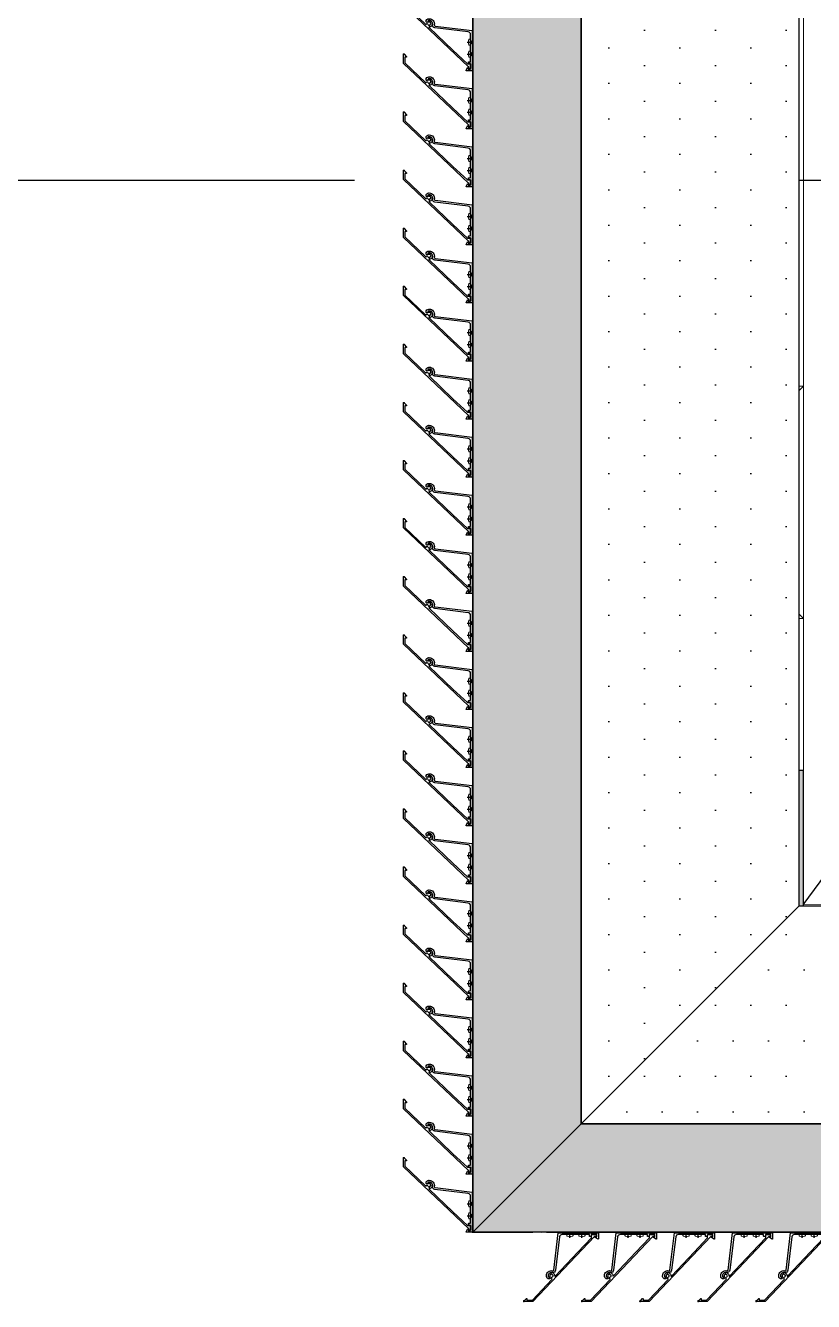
# Model space of a CAD drawing. Header units: millimetres. Extents: x 652937 to 1670132, y 1473552 to 2851037.
# Drawn here: x 695624 to 696506, y 1476758 to 1478186 of the extents above; entities that cross this region are included whole.
import ezdxf
from ezdxf.enums import TextEntityAlignment as Align

# ---------------------------------------------------------------- set-up
doc = ezdxf.new("R2010")
doc.units = ezdxf.units.MM
doc.set_wipeout_variables(frame=1)
for name, pattern in [('CENTER', [50.8, 31.75, -6.35, 6.35, -6.35]), ('HIDDEN', [0.375, 0.25, -0.125]), ('TA_GL_005.00000', [13.75, 5, -1.25, 1.25, -1.25, 5]), ('XKITLINE00', [0]), ('XKITLINE02', [4, 2, -2])]:
    doc.linetypes.add(name, pattern=pattern)
for name, color, linetype in [('000 - 0_SYM_DWG_GRID-BUBBLE_MAIN_COLOR_1', 7, 'Continuous'), ('000 - 0_SYM_DWG_GRIDLINE_MAIN_COLOR_251', 7, 'Continuous'), ('000 - CONCRETE_COL_HATCH_', 7, 'Continuous'), ('000 - CONCRETE_COL_MAIN_COLOR_1', 7, 'Continuous'), ('000 - CONCRETE_COL_WIPEOUT_', 7, 'Continuous'), ('000 - STRUCTURE_STEEL_ACCESORIES_SUB_COLOR_3', 7, 'Continuous'), ('010 - ASPG_ACCESSORIES_CUT_COLOR_1', 7, 'Continuous'), ('010 - ASPG_ACCESSORIES_HATCH_', 7, 'Continuous'), ('010 - ASPG_ACCESSORIES_MAIN_COLOR_1', 7, 'Continuous'), ('010 - ASPG_ACCESSORIES_SUB_COLOR_1', 7, 'Continuous'), ('010 - ASPG_EXTR_MAIN_COLOR_2', 7, 'Continuous'), ('010 - ASPG_FASTERN_HIDDEN_', 7, 'Continuous'), ('010 - ASPG_FASTERN_MAIN_COLOR_1', 7, 'Continuous'), ('010 - ASPG_FASTERN_SUB_COLOR_2', 7, 'Continuous'), ('010 - ASPG_FLASHING_HATCH_', 7, 'Continuous'), ('010 - ASPG_FLASHING_MAIN_COLOR_2', 7, 'Continuous'), ('010 - ASPG_FLASHING_MAIN_COLOR_4', 7, 'Continuous'), ('010 - ASPG_FLASHING_WIPEOUT_', 7, 'Continuous'), ('010 - ASPG_FLASING_WIPEOUT_', 7, 'Continuous'), ('010 - ASPG_FRAMING_CUT_COLOR_4', 7, 'Continuous'), ('010 - ASPG_FRAMING_HATCH_', 7, 'Continuous'), ('010 - ASPG_FRAMING_MAIN_COLOR_2', 7, 'Continuous'), ('010 - ASPG_FRAMING_SUB_COLOR_2', 7, 'Continuous'), ('010 - ASPG_FRAMING_WIPEOUT_', 7, 'Continuous'), ('BOLT & SCREW', 7, 'Continuous'), ('Center Line', 7, 'CENTER'), ('tube-stopper', 7, 'Continuous')]:
    doc.layers.add(name, color=color, linetype=linetype)
for name, color, linetype, plot in [('000 - STRUCTURE_STEEL_ACCESORIES_DEF_SUB', 7, 'Continuous', False), ('010 - ASPG_ACCESSORIES_DEF_SUB', 7, 'Continuous', False), ('010 - ASPG_EXTR_DEF_SUB', 7, 'Continuous', False)]:
    doc.layers.add(name, color=color, linetype=linetype, plot=plot)
for name, color, linetype, lineweight in [('12-GRID', 7, 'CENTER', 13), ('A-230-M_FLOOR', 7, 'Continuous', 25), ('A-WALL', 7, 'Continuous', 25), ('Bolt', 7, 'Continuous', 0), ('Part', 7, 'Continuous', 0), ('S-230-A-FLOOR', 7, 'Continuous', 9), ('SCREW', 7, 'Continuous', 5)]:
    doc.layers.add(name, color=color, linetype=linetype, lineweight=lineweight)
doc.styles.add('Arial', font='arial.ttf')
doc.styles.add('TA', font='', dxfattribs={"height": 4.5})
doc.styles.get('TA').set_extended_font_data('Cordia New')
pattern_1 = [(0, (0, 0), (3.96875, 7.9375), [0, -7.9375])]
pattern_2 = [(0, (0, 0), (19.84375, 39.6875), [0, -39.6875])]

# ---------------------------------------------------------------- blocks, each defined once
blk = doc.blocks.new('opening')
at = {"layer": 'A-230-M_FLOOR', "color": 7, "linetype": 'HIDDEN', "ltscale": 30}
blk.add_lwpolyline([(6.9598, 13.7349), (23.2129, 1.6973)], dxfattribs=at)
blk = doc.blocks.new('3')
at = {"layer": 'Bolt', "color": 7, "linetype": 'XKITLINE00', "lineweight": 0}
for p, q in [((-190.4137, 63.2352), (-190.4137, 63.1886)), ((-190.4137, 63.2352), (-190.4137, 63.1886)), ((-190.1137, 63.2352), (-190.1137, 63.1886)), ((-190.1137, 63.2352), (-190.1137, 63.1886)), ((-190.4837, 63.1652), (-190.437, 63.1652)), ((-190.4837, 63.1652), (-190.437, 63.1652)), ((-190.4137, 63.0952), (-190.4137, 63.1418)), ((-190.4137, 63.0952), (-190.4137, 63.1418)), ((-190.3437, 63.1652), (-190.3903, 63.1652)), ((-190.3437, 63.1652), (-190.3903, 63.1652)), ((-190.1837, 63.1652), (-190.137, 63.1652)), ((-190.1837, 63.1652), (-190.137, 63.1652)), ((-190.1137, 63.0952), (-190.1137, 63.1418)), ((-190.1137, 63.0952), (-190.1137, 63.1418)), ((-190.0437, 63.1652), (-190.0903, 63.1652)), ((-190.0437, 63.1652), (-190.0903, 63.1652)), ((-190.6637, 62.6778), (-190.6637, 62.6312)), ((-189.8637, 62.6778), (-189.8637, 62.6312)), ((-190.7337, 62.6078), (-190.687, 62.6078)), ((-190.6637, 62.5378), (-190.6637, 62.5844)), ((-190.5937, 62.6078), (-190.6403, 62.6078)), ((-189.9337, 62.6078), (-189.887, 62.6078)), ((-189.8637, 62.5378), (-189.8637, 62.5844)), ((-189.7937, 62.6078), (-189.8403, 62.6078))]:
    blk.add_line(p, q, dxfattribs=at)
at = {"layer": 'Bolt', "color": 7, "linetype": 'XKITLINE02', "lineweight": 0}
for p, q in [((-190.2787, 62.7053), (-190.3037, 62.7053)), ((-190.2487, 62.6428), (-190.2787, 62.6428)), ((-190.2091, 62.6078), (-190.4237, 62.6078)), ((-190.2487, 62.5728), (-190.2787, 62.5728)), ((-190.2787, 62.5103), (-190.3037, 62.5103))]:
    blk.add_line(p, q, dxfattribs=at)
at = {"layer": 'Part', "color": 7, "linetype": 'HIDDEN', "lineweight": 0, "ltscale": 5}
for p, q in [((-181.5924, 63.455), (-191.6366, 63.4556)), ((-181.5925, 62.91), (-191.6366, 62.9106))]:
    blk.add_line(p, q, dxfattribs=at)
at = {"layer": 'Part', "color": 7, "linetype": 'XKITLINE02', "lineweight": 0}
for p, q in [((-190.2787, 63.4652), (-190.2787, 62.8828)), ((-190.2487, 63.4652), (-190.2487, 62.8828)), ((-190.2787, 63.0008), (-190.2487, 63.0008)), ((-190.2787, 62.7578), (-190.2787, 62.4578))]:
    blk.add_line(p, q, dxfattribs=at)
at = {"layer": 'Part', "color": 7, "linetype": 'HIDDEN', "lineweight": 0}
for p, q in [((-190.9137, 62.9828), (-190.8137, 62.8828)), ((-189.7137, 62.8828), (-189.6137, 62.9828))]:
    blk.add_line(p, q, dxfattribs=at)
at = {"layer": 'Part', "color": 7, "lineweight": 0}
for p, q in [((-190.3037, 62.7578), (-190.3037, 62.4578)), ((-190.8137, 62.3328), (-190.9137, 62.2328)), ((-189.6137, 62.2328), (-189.7137, 62.3328))]:
    blk.add_line(p, q, dxfattribs=at)
for points in [[(-191.6366, 62.8706), (-181.5925, 62.87), (-181.5924, 63.495), (-191.6366, 63.4956)], [(-189.7137, 62.8828), (-190.8137, 62.8828), (-190.8137, 62.3328), (-189.7137, 62.3328)], [(-190.5137, 62.3978), (-190.2787, 62.3978), (-190.2787, 62.8178), (-190.5137, 62.8178), (-190.5137, 62.8578), (-190.0137, 62.8578), (-190.0137, 62.8178), (-190.2487, 62.8178), (-190.2487, 62.3978), (-190.0137, 62.3978), (-190.0137, 62.3578), (-190.5137, 62.3578)]]:
    blk.add_lwpolyline(points, close=True, dxfattribs=at)
at = {"layer": 'Part', "color": 7, "linetype": 'XKITLINE02', "lineweight": 0}
blk.add_lwpolyline([(-190.0137, 62.8828), (-190.0137, 63.4652), (-190.5137, 63.4652), (-190.5137, 62.8828)], dxfattribs=at)
at = {"layer": 'Part', "color": 7, "linetype": 'HIDDEN', "lineweight": 0}
blk.add_lwpolyline([(-189.6137, 62.8705), (-189.6137, 62.9828), (-190.9137, 62.9828), (-190.9137, 62.8706)], dxfattribs=at)
at = {"layer": 'Part', "color": 7, "lineweight": 0}
for points in [[(-190.9137, 62.8706), (-190.9137, 62.2328), (-189.6137, 62.2328), (-189.6137, 62.8705)], [(-190.2787, 62.4578), (-190.5787, 62.4578), (-190.5787, 62.7578), (-190.2787, 62.7578)]]:
    blk.add_lwpolyline(points, dxfattribs=at)
blk = doc.blocks.new('*U9152')
at = {"layer": '000 - 0_SYM_DWG_GRIDLINE_MAIN_COLOR_251', "color": 7, "linetype": 'ByBlock', "ltscale": 5}
blk.add_line((30, 0), (-526.696, 0), dxfattribs=at)
at = {"layer": '000 - 0_SYM_DWG_GRIDLINE_MAIN_COLOR_251', "color": 7}
blk.add_point((0, 0), dxfattribs=at)
at = {"color": 7, "style": 'TA', "flags": 1}
blk.add_attdef('LOCATION', (6, -6), '', height=4.5, rotation=270, dxfattribs=at)
at = {"layer": '000 - 0_SYM_DWG_GRID-BUBBLE_MAIN_COLOR_1', "color": 7, "style": 'Arial'}
blk.add_attdef('GRID-HEAD', text='', height=4, rotation=270, dxfattribs=at).set_placement((98.128, 0), align=Align.MIDDLE_CENTER)
blk = doc.blocks.new('W-1-PP18-ST_ENT3_REV02_20260413-040446_PP18_ENT_3_Y_DIMS')
at = {"layer": '000 - 0_SYM_DWG_GRIDLINE_MAIN_COLOR_251', "color": 7, "linetype": 'TA_GL_005.00000', "xscale": 50.00000000000004, "yscale": 50.00000000000004, "zscale": 50.00000000000004, "rotation": 180}
blk.add_blockref('*U9152', (-4084.8, -14640), dxfattribs=at)
blk = doc.blocks.new('*U8333')
at = {"color": 7}
blk.add_wipeout([(125, 200), (125, -200), (-125, -200), (-125, 200)], dxfattribs=at).dxf.layer = '000 - CONCRETE_COL_WIPEOUT_'
at = {"layer": '000 - CONCRETE_COL_HATCH_'}
h = blk.add_hatch(dxfattribs=at)
h.set_pattern_fill('AR-CONC', scale=0.05, style=0)
h.paths.add_polyline_path([(-125, -200), (-125, 200), (125, 200), (125, -200)])
at = {"layer": '000 - CONCRETE_COL_MAIN_COLOR_1', "color": 7}
blk.add_lwpolyline([(-125, -200), (-125, 200), (125, 200), (125, -200), (-125, -200)], close=True, dxfattribs=at)
blk = doc.blocks.new('W-1-PP18-ST_ENT3_REV02_20260413-050421_PP18_ENT3_MAIN_PLAN')
at = {"layer": 'A-WALL', "color": 7, "linetype": 'HIDDEN', "lineweight": 13, "ltscale": 8}
for points in [[(-4081.8, -15300), (-4083.2, -8270.9)], [(-1082.6, -15700), (-3832.6, -15700)]]:
    blk.add_lwpolyline(points, dxfattribs=at)
at = {"layer": 'A-WALL', "color": 7, "lineweight": 13}
for points in [[(-3832.3, -13240.8), (-3832.1, -15300)], [(-3832.9, -15450.8), (-1082.9, -15450)]]:
    blk.add_lwpolyline(points, dxfattribs=at)
at = {"layer": 'S-230-A-FLOOR', "color": 7}
blk.add_lwpolyline([(-4082.6, -15700), (-4082.7, -15300), (-3832.7, -15300), (-3832.6, -15700)], close=True, dxfattribs=at)
at = {"color": 7}
blk.add_blockref('W-1-PP18-ST_ENT3_REV02_20260413-040446_PP18_ENT_3_Y_DIMS', (0, 0), dxfattribs=at)
for name, p, xscale, yscale, zscale, rotation in [('3', (8614.4, 23052.3), 200.000000000001, 200.000000000001, 200.000000000001, 90), ('opening', (9903.2, -22408.6), 1000, 1000, 1000, 90.00830806532032)]:
    blk.add_blockref(name, p, dxfattribs=dict(at, xscale=xscale, yscale=yscale, zscale=zscale, rotation=rotation))
blk.add_blockref('*U8333', (-3957.6, -15500), dxfattribs=at)
blk = doc.blocks.new('*U9351')
at = {"layer": '12-GRID', "color": 7, "linetype": 'CENTER'}
for p, q in [((0, -6.2), (0, 2.2)), ((-4.2, -2), (4.2, -2))]:
    blk.add_line(p, q, dxfattribs=at)
at = {"layer": 'BOLT & SCREW', "color": 7}
for p, q in [((-0.6, -1.8), (-1.8, -1.6)), ((-0.6, -2.2), (-1.8, -2.4)), ((-0.5, -1.8), (-0.9, -1.6)), ((-0.5, -2.2), (-0.9, -2.4)), ((-0.2, -1.4), (-0.4, -0.2)), ((-0.2, -1.5), (-0.4, -1.1)), ((-0.2, -2.5), (-0.4, -2.9)), ((-0.2, -2.6), (-0.4, -3.8)), ((0.2, -1.4), (0.4, -0.2)), ((0.2, -1.5), (0.4, -1.1)), ((0.4, -2.9), (0.2, -2.5)), ((0.2, -2.6), (0.4, -3.8)), ((0.5, -1.8), (0.9, -1.6)), ((0.5, -2.2), (0.9, -2.4)), ((0.6, -1.8), (1.8, -1.6)), ((0.6, -2.2), (1.8, -2.4))]:
    blk.add_line(p, q, dxfattribs=at)
for points in [[(-1.8, -1.6), (-0.9, -1.6, 0.414214), (-0.4, -1.1), (-0.4, -0.2), (0.4, -0.2), (0.4, -1.1, 0.414214), (0.9, -1.6), (1.8, -1.6), (1.8, -2.4), (0.9, -2.4, 0.414214), (0.4, -2.9), (0.4, -3.8), (-0.4, -3.8), (-0.4, -2.9, 0.414214), (-0.9, -2.4), (-1.8, -2.4)], [(0.2, -2.5, -0.414214), (0.5, -2.2), (0.6, -2.2), (0.6, -1.8), (0.5, -1.8, -0.414214), (0.2, -1.5), (0.2, -1.4), (-0.2, -1.4), (-0.2, -1.5, -0.414214), (-0.5, -1.8), (-0.6, -1.8), (-0.6, -2.2), (-0.5, -2.2, -0.414214), (-0.2, -2.5), (-0.2, -2.6), (0.2, -2.6)]]:
    blk.add_lwpolyline(points, format="xyb", close=True, dxfattribs=at)
blk.add_circle((0, -2), 3.5, dxfattribs=at)
blk = doc.blocks.new('000_ASPG_TYP_FILES_20260218-010703_FRAME_EXTR_')
at = {"layer": '010 - ASPG_FRAMING_HATCH_'}
h = blk.add_hatch(dxfattribs=at)
h.set_pattern_fill('ANSI32', scale=0.1, angle=180)
edge = h.paths.add_edge_path()
edge.add_line((2, 16), (2, 2))
edge.add_line((2, 2), (39.7, 2))
edge.add_arc((39.7, 1.7), 0.3, 0, 90, ccw=False)
edge.add_line((40, 1.7), (40, 0.3))
edge.add_arc((39.7, 0.3), 0.3, -90, 0, ccw=False)
edge.add_line((39.7, 0), (0.3, 0))
edge.add_arc((0.3, 0.3), 0.3, 180, 270, ccw=False)
edge.add_line((0, 0.3), (0, 17.7))
edge.add_arc((0.3, 17.7), 0.3, 90, 180, ccw=False)
edge.add_line((0.3, 18), (22.6, 18))
edge.add_arc((22.6, 18.5), 0.5, 270, 380.2095)
edge.add_arc((26.2, 19.8), 3.35, 182.0638, 200.2095, ccw=False)
edge.add_arc((23.6, 19.7), 0.76, 2.0638, 182.0638, ccw=False)
edge.add_arc((26.2, 19.8), 1.83, 182.0638, 447.9362)
edge.add_arc((26.3, 22.4), 0.76, 87.9362, 267.9362, ccw=False)
edge.add_arc((26.2, 19.8), 3.35, 69.7905, 87.9362, ccw=False)
edge.add_arc((27.5, 23.4), 0.5, 249.7905, 360)
edge.add_line((28, 23.4), (28, 26.7))
edge.add_line((28, 26.7), (28.5, 27.2))
edge.add_line((28.5, 27.2), (28, 27.7))
edge.add_line((28, 27.7), (28, 38.6))
edge.add_line((28, 38.6), (28.5, 39.1))
edge.add_line((28.5, 39.1), (28, 39.6))
edge.add_line((28, 39.6), (28, 42.9))
edge.add_arc((27.5, 42.9), 0.5, 0, 110.2095)
edge.add_arc((26.2, 46.5), 3.35, 272.0638, 290.2095, ccw=False)
edge.add_arc((26.3, 43.9), 0.76, 92.0638, 272.0638, ccw=False)
edge.add_arc((26.2, 46.5), 1.83, 272.0638, 537.9362)
edge.add_arc((23.6, 46.6), 0.76, 177.9362, 357.9362, ccw=False)
edge.add_arc((26.2, 46.5), 3.35, 159.7905, 177.9362, ccw=False)
edge.add_arc((22.6, 47.8), 0.5, 339.7905, 450)
edge.add_line((22.6, 48.3), (0.3, 48.3))
edge.add_arc((0.3, 48.6), 0.3, 180, 270, ccw=False)
edge.add_line((0, 48.6), (0, 60))
edge.add_arc((0.3, 60), 0.3, 90, 180, ccw=False)
edge.add_line((0.3, 60.3), (5, 60.3))
edge.add_line((5, 60.3), (5, 65))
edge.add_arc((5.3, 65), 0.3, 90, 180, ccw=False)
edge.add_line((5.3, 65.3), (30, 65.3))
edge.add_line((30, 65.3), (30, 63.6))
edge.add_arc((29.7, 63.6), 0.3, -90, 0, ccw=False)
edge.add_line((29.7, 63.3), (7.3, 63.3))
edge.add_arc((7.3, 63), 0.3, 90, 180)
edge.add_line((7, 63), (7, 58.3))
edge.add_line((7, 58.3), (2.3, 58.3))
edge.add_arc((2.3, 58), 0.3, 90, 180)
edge.add_line((2, 58), (2, 50.6))
edge.add_arc((2.3, 50.6), 0.3, 180, 270)
edge.add_line((2.3, 50.3), (29.7, 50.3))
edge.add_arc((29.7, 50), 0.3, 0, 90, ccw=False)
edge.add_line((30, 50), (30, 26.7))
edge.add_line((30, 26.7), (30, 16.3))
edge.add_arc((29.7, 16.3), 0.3, -90, 0, ccw=False)
edge.add_line((29.7, 16), (2, 16))
at = {"layer": '010 - ASPG_FRAMING_CUT_COLOR_4', "color": 7}
blk.add_lwpolyline([(2, 16), (2, 2), (39.7, 2, -0.414214), (40, 1.7), (40, 0.3, -0.414214), (39.7, 0), (0.3, 0, -0.414214), (0, 0.3), (0, 17.7, -0.414214), (0.3, 18), (22.6, 18, 0.52173), (23, 18.7, -0.079342), (22.8, 19.7, -1), (24.3, 19.8, 2.296346), (26.2, 21.7, -1), (26.3, 23.2, -0.079342), (27.3, 23, 0.52173), (28, 23.4), (28, 26.7), (28.5, 27.2), (28, 27.7), (28, 38.6), (28.5, 39.1), (28, 39.6), (28, 42.9, 0.52173), (27.3, 43.3, -0.079342), (26.3, 43.1, -1), (26.2, 44.6, 2.296346), (24.3, 46.5, -1), (22.8, 46.6, -0.079342), (23, 47.6, 0.52173), (22.6, 48.3), (0.3, 48.3, -0.414214), (0, 48.6), (0, 60, -0.414214), (0.3, 60.3), (5, 60.3), (5, 65, -0.414214), (5.3, 65.3), (30, 65.3), (30, 63.6, -0.414214), (29.7, 63.3), (7.3, 63.3, 0.414214), (7, 63), (7, 58.3), (2.3, 58.3, 0.414214), (2, 58), (2, 50.6, 0.414214), (2.3, 50.3), (29.7, 50.3, -0.414214), (30, 50), (30, 26.7), (30, 16.3, -0.414214), (29.7, 16)], format="xyb", close=True, dxfattribs=at)
at = {"color": 7}
for p in [(26.2, 48.5), (26.2, 21.8)]:
    blk.add_blockref('*U9351', p, dxfattribs=at)
blk = doc.blocks.new('PZG35-9D5')
at = {"layer": 'Center Line', "color": 7}
blk.add_line((0, 3.7), (0, -10.5), dxfattribs=at)
at = {"layer": 'SCREW', "color": 7}
for p, q in [((-1.4, 0), (-1.4, -1.1)), ((1.4, 0), (1.4, -0.6)), ((-1.9, -1.4), (1.9, -0.9)), ((-1.9, -1.4), (-1.4, -1.1)), ((-1.9, -1.4), (-1.4, -1.7)), ((-1.9, -2.7), (1.9, -2.2)), ((-1.9, -2.7), (-1.4, -2.4)), ((-1.9, -2.7), (-1.4, -3)), ((-1.9, -4), (-1.4, -3.7)), ((-1.9, -4), (-1, -3.9)), ((-1.9, -4), (-1.4, -4.3)), ((-1.4, -1.1), (1.4, -0.6)), ((-1.4, -1.7), (1.4, -1.2)), ((-1.4, -1.7), (-1.4, -2.4)), ((-1.4, -2.4), (1.4, -1.9)), ((-1.4, -3), (1.4, -2.5)), ((-1.4, -3), (-1.4, -3.7)), ((-1.4, -3.7), (-0.8, -3.6)), ((-1.4, -4.3), (-1.4, -8.1)), ((-1.4, -4.3), (-1.2, -4.3)), ((0, -9.5), (-1.4, -8.1)), ((0, -9.5), (1.4, -8.1)), ((0.6, -3.3), (1.4, -3.2)), ((0.7, -3.7), (1.9, -3.5)), ((0.7, -3.9), (1.4, -3.8)), ((0.7, -4.6), (1.4, -4.5)), ((0.7, -5), (1.9, -4.8)), ((0.7, -5.2), (1.4, -5.1)), ((1.9, -0.9), (1.4, -0.6)), ((1.9, -0.9), (1.4, -1.2)), ((1.4, -1.2), (1.4, -1.9)), ((1.9, -2.2), (1.4, -1.9)), ((1.9, -2.2), (1.4, -2.5)), ((1.4, -2.5), (1.4, -3.2)), ((1.9, -3.5), (1.4, -3.2)), ((1.9, -3.5), (1.4, -3.8)), ((1.4, -3.8), (1.4, -4.5)), ((1.9, -4.8), (1.4, -4.5)), ((1.9, -4.8), (1.4, -5.1)), ((1.4, -5.1), (1.4, -8.1))]:
    blk.add_line(p, q, dxfattribs=at)
blk.add_lwpolyline([(0, -9.5), (0.7, -5.2), (0.7, -3.6, 0.417657), (0.4, -3.3, 0.108102), (-0.8, -3.6), (-1.4, -4.7)], format="xyb", dxfattribs=at)
blk = doc.blocks.new('*U9352')
at = {"layer": 'SCREW', "color": 7}
blk.add_lwpolyline([(3, 1.8, 0.09906), (0.8, 2.5), (0.8, 2.3), (-0.8, 2.3), (-0.8, 2.5, 0.09906), (-3, 1.8, 0.266588), (-3.5, 1), (-3.5, 0.2, 0.414214), (-3.3, 0), (3.3, 0, 0.414214), (3.5, 0.2), (3.5, 1, 0.266588)], format="xyb", close=True, dxfattribs=at)
blk.add_blockref('PZG35-9D5', (0, 0), dxfattribs=at)
blk = doc.blocks.new('*U9355')
at = {"color": 7}
blk.add_point((0, 0), dxfattribs=at)
at = {"layer": '010 - ASPG_ACCESSORIES_MAIN_COLOR_1', "color": 7}
blk.add_lwpolyline([(-39.7, -0.6, 0.414214), (-40, -0.9), (-40, -7.4, 0.57735), (-39.7, -7.6), (-36.6, -5.8, 0.767327), (-36.8, -5.3), (-37.9, -5.3, -0.414214), (-38.2, -5), (-38.2, -2.8, -0.414214), (-38, -2.6), (-32.2, -2.6, -0.388879), (-32, -2.8), (-31.8, -4.3, 0.388879), (-31.3, -4.8), (-30.3, -4.8, 0.414214), (-30, -4.5), (-30, -2.9, -0.414214), (-29.7, -2.6), (0.4, -2.6, -0.378969), (3.4, -5.2), (8, -42.5, 0.446593), (11.6, -45.1, -0.489802), (16.1, -48.7), (16.1, -49.4, -0.18248), (15.8, -50, -0.267949), (15.3, -50.2, 1.122115), (15.1, -52.3, 0.405004), (18.1, -49.4), (18.1, -48.7, 0.489805), (11.2, -43.1, -0.446597), (9.9, -42.3), (4.9, -0.8, 0.364176), (4.6, -0.6)], format="xyb", close=True, dxfattribs=at)
at = {"layer": '010 - ASPG_EXTR_DEF_SUB', "color": 7}
for p in [(-40, -0.5), (43.4, -76.9), (43.4, -77.5)]:
    blk.add_point(p, dxfattribs=at)
at = {"layer": '010 - ASPG_EXTR_MAIN_COLOR_2', "color": 7}
blk.add_lwpolyline([(11.4, -48.2), (11.5, -47.4), (12.2, -47.6), (12.3, -46.8, -0.535538), (14.2, -49.2, 0.991572), (15.7, -49.6, 1.157025), (8.8, -48.8, -0.688558), (8.3, -49), (-17.1, -22.2), (-32.3, -6.1), (-32.3, -2.9, 0.414312), (-32.6, -2.6), (-37.5, -2.6, 0.414116), (-37.8, -2.9), (-37.8, -4.3, 0.414214), (-37.5, -4.6), (-36, -4.6, -0.205895), (-35.8, -4.7), (33.2, -77.5), (43.1, -77.5, 0.668179), (43.4, -77), (40.5, -74.2, 0.668179), (40, -74.4), (40, -76), (33.9, -76), (11.9, -52.8, -0.558354), (12.1, -52, 0.766275), (12, -50.4, -0.438583), (10.7, -48.1)], format="xyb", close=True, dxfattribs=at)
at = {"layer": 'SCREW', "color": 7, "rotation": 180}
for p in [(-21.6, -2.5), (-8.2, -2.5)]:
    blk.add_blockref('*U9352', p, dxfattribs=at)
blk = doc.blocks.new('*U8778')
at = {"color": 7}
blk.add_wipeout([(1869.3, 4), (60, 4), (60, 69.3), (1869.3, 69.3)], dxfattribs=at).dxf.layer = '010 - ASPG_FRAMING_WIPEOUT_'
at = {"layer": '010 - ASPG_FRAMING_MAIN_COLOR_2', "color": 7}
blk.add_lwpolyline([(1839.3, 69.3), (90, 69.3), (90, 6), (1839.3, 6)], close=True, dxfattribs=at)
at = {"layer": '010 - ASPG_FRAMING_SUB_COLOR_2', "color": 7}
for points in [[(1869.3, 4), (60, 4), (60, 69.3), (1869.3, 69.3)], [(60, 2), (60, 4), (1869.3, 4), (1869.3, 2)]]:
    blk.add_lwpolyline(points, close=True, dxfattribs=at)
at = {"color": 7, "rotation": 180}
for p in [(529.3, 69.3), (594.3, 69.3), (659.3, 69.3), (724.3, 69.3), (789.3, 69.3), (854.3, 69.3), (919.3, 69.3), (984.3, 69.3), (1049.3, 69.3), (1114.3, 69.3), (1179.3, 69.3), (1244.3, 69.3), (1309.3, 69.3), (1374.3, 69.3), (1439.3, 69.3), (1504.3, 69.3), (1569.3, 69.3), (1634.3, 69.3), (1699.3, 69.3), (1764.3, 69.3), (1829.3, 69.3)]:
    blk.add_blockref('*U9355', p, dxfattribs=at)
at = {"color": 7, "xscale": -1}
blk.add_blockref('000_ASPG_TYP_FILES_20260218-010703_FRAME_EXTR_', (1869.3, 4), dxfattribs=at)
blk = doc.blocks.new('*U6672')
at = {"color": 7}
blk.add_wipeout([(1415, 4), (60, 4), (60, 69.3), (1415, 69.3)], dxfattribs=at).dxf.layer = '010 - ASPG_FRAMING_WIPEOUT_'
at = {"layer": '010 - ASPG_FRAMING_MAIN_COLOR_2', "color": 7}
blk.add_lwpolyline([(1385, 69.3), (90, 69.3), (90, 6), (1385, 6)], close=True, dxfattribs=at)
at = {"layer": '010 - ASPG_FRAMING_SUB_COLOR_2', "color": 7}
for points in [[(1415, 4), (60, 4), (60, 69.3), (1415, 69.3)], [(60, 2), (60, 4), (1415, 4), (1415, 2)]]:
    blk.add_lwpolyline(points, close=True, dxfattribs=at)
at = {"color": 7, "xscale": -1, "rotation": 180}
for p in [(1131.8, 69.3), (1196.8, 69.3), (1261.8, 69.3), (1326.8, 69.3), (1391.8, 69.3)]:
    blk.add_blockref('*U9355', p, dxfattribs=at)
at = {"color": 7, "xscale": -1}
blk.add_blockref('000_ASPG_TYP_FILES_20260218-010703_FRAME_EXTR_', (1415, 4), dxfattribs=at)
blk = doc.blocks.new('W-1-PP18-ST_ENT3_REV02_20260413-054934_PP18_ENT3_ASPG_MAIN_PL')
at = {"color": 7, "xscale": -1.000000000000003, "rotation": 90}
blk.add_blockref('*U8778', (-4133, -13948), dxfattribs=at)
at = {"color": 7, "rotation": 180}
blk.add_blockref('*U6672', (-2710, -15748), dxfattribs=at)
blk = doc.blocks.new('*U8431')
at = {"layer": '12-GRID', "color": 7, "linetype": 'CENTER'}
blk.add_line((0, 6.1), (0, -18.2), dxfattribs=at)
at = {"layer": 'BOLT & SCREW', "color": 7}
for p, q in [((-5.5, 0.5), (-5.5, 0)), ((5.5, 0), (-5.5, 0)), ((-5.2, 0.9), (-4.2, 1.2)), ((5.2, 0.9), (-5.2, 0.9)), ((-4.2, 5), (-4.2, 1.2)), ((4.2, 1.2), (-4.2, 1.2)), ((3.1, 5.5), (-3.1, 5.5)), ((-2.6, 0.9), (-2.1, 1.2)), ((-2.1, 5), (-2.1, 1.2)), ((-2.1, -1.5), (-2.1, 0)), ((2.1, 5), (2.1, 1.2)), ((2.4, 0.9), (2.1, 1.2)), ((2.1, -1), (2.1, 0)), ((4.2, 5), (4.2, 1.2)), ((5.2, 0.9), (4.2, 1.2)), ((5.5, 0.5), (5.5, 0)), ((-2.7, -1.9), (2.7, -1.4)), ((-2.7, -1.9), (-2.1, -1.5)), ((-2.7, -1.9), (-2.1, -2.3)), ((-2.7, -3.7), (2.7, -3.2)), ((-2.7, -3.7), (-2.1, -3.3)), ((-2.7, -3.7), (-2.1, -4.1)), ((-2.7, -5.5), (2.7, -5)), ((-2.7, -5.5), (2.7, -5)), ((-2.7, -5.5), (-2.1, -5.1)), ((-2.7, -5.5), (-2.1, -5.1)), ((-2.7, -5.5), (-2.1, -5.9)), ((-2.7, -5.5), (-2.1, -5.9)), ((-2.7, -7.3), (2.7, -6.8)), ((-2.7, -7.3), (-2.1, -6.9)), ((-2.7, -7.3), (-2.1, -7.7)), ((-2.7, -9.1), (-2.1, -8.7)), ((-2.7, -9.1), (-1.6, -9)), ((-2.7, -9.1), (-2.1, -9.5)), ((-2.7, -10.9), (-2.1, -10.5)), ((-2.7, -10.9), (-1.8, -10.8)), ((-2.7, -10.9), (-2.1, -11.3)), ((-2.1, -1.5), (2.1, -1)), ((-2.1, -2.3), (2.1, -1.8)), ((-2.1, -3.3), (-2.1, -2.3)), ((-2.1, -3.3), (2.1, -2.8)), ((-2.1, -4.1), (2.1, -3.6)), ((-2.1, -5.1), (-2.1, -4.1)), ((-2.1, -5.1), (2.1, -4.6)), ((-2.1, -5.1), (2.1, -4.6)), ((-2.1, -5.9), (2.1, -5.4)), ((-2.1, -5.9), (2.1, -5.4)), ((-2.1, -6.9), (-2.1, -5.9)), ((-2.1, -6.9), (-2.1, -5.9)), ((-2.1, -6.9), (2.1, -6.4)), ((-2.1, -7.7), (2.1, -7.2)), ((-2.1, -8.7), (-2.1, -7.7)), ((-2.1, -8.7), (-1.1, -8.6)), ((-2.1, -9.5), (-1.6, -9.4)), ((-2.1, -10.5), (-2.1, -9.5)), ((-2.1, -10.5), (-1.8, -10.5)), ((-2.1, -11.3), (-1.9, -11.2)), ((-2.1, -12.4), (-2.1, -11.3)), ((-2.1, -12.4), (-2.1, -15.6)), ((0.4, -8.4), (2.1, -8.2)), ((0.7, -8.8), (2.7, -8.6)), ((0.7, -9.1), (2.1, -9)), ((0.7, -10.2), (2.1, -10)), ((0.7, -10.6), (2.7, -10.4)), ((0.7, -10.9), (2.1, -10.8)), ((2.7, -1.4), (2.1, -1)), ((2.7, -1.4), (2.1, -1.8)), ((2.1, -2.8), (2.1, -1.8)), ((2.7, -3.2), (2.1, -2.8)), ((2.7, -3.2), (2.1, -3.6)), ((2.1, -4.6), (2.1, -3.6)), ((2.7, -5), (2.1, -4.6)), ((2.7, -5), (2.1, -4.6)), ((2.7, -5), (2.1, -5.4)), ((2.7, -5), (2.1, -5.4)), ((2.1, -6.4), (2.1, -5.4)), ((2.1, -6.4), (2.1, -5.4)), ((2.7, -6.8), (2.1, -6.4)), ((2.7, -6.8), (2.1, -7.2)), ((2.1, -8.2), (2.1, -7.2)), ((2.7, -8.6), (2.1, -8.2)), ((2.7, -8.6), (2.1, -9)), ((2.1, -10), (2.1, -9)), ((2.7, -10.4), (2.1, -10)), ((2.7, -10.4), (2.1, -10.8)), ((2.1, -10.8), (2.1, -15.6)), ((0, -17.2), (-2.1, -15.6)), ((0, -17.2), (2.1, -15.6))]:
    blk.add_line(p, q, dxfattribs=at)
blk.add_lwpolyline([(0, -17.2), (0.7, -11.5), (0.7, -8.7, 0.417657), (0.4, -8.4, 0.070993), (-1.5, -8.7), (-2.1, -12.4)], format="xyb", dxfattribs=at)
for centre, radius, start, end in [((-5.2, 0.5), 0.3, 90, 180), ((-3.1, 3.9), 1.56, 48.0171, 131.9829), ((0, -0.2), 5.63, 68.2799, 111.7201), ((3.1, 3.9), 1.56, 48.0171, 131.9829), ((5.2, 0.5), 0.3, 0, 90)]:
    blk.add_arc(centre, radius, start, end, dxfattribs=at)
blk = doc.blocks.new('G$C7D677D58')
at = {"layer": 'tube-stopper'}
h = blk.add_hatch(dxfattribs=at)
h.set_pattern_fill('ANSI35', scale=0.02, angle=280.6768, style=0)
h.set_pattern_definition([(145.676841, (67.453535, -13.0942606), (0.00281929957, 0.00412935224), []), (145.676841, (67.4500606, -13.0949156), (0.00281929957, 0.00412935224), [0.00625, -0.00125, 0, -0.00125])])
h.paths.add_polyline_path([(0.0299, 0.0155), (0.0245, 0.0155), (0.0245, 0.0006), (0.0299, 0.0006)])
at = {"layer": '000 - STRUCTURE_STEEL_ACCESORIES_DEF_SUB', "color": 7, "ltscale": 0.1}
blk.add_line((0.0383, 0.008), (0, 0.008, 0), dxfattribs=at)
at = {"layer": '000 - STRUCTURE_STEEL_ACCESORIES_SUB_COLOR_3', "color": 7}
for p, q in [((0.0125, 0.0149, 0), (0.0077, 0.0149, 0)), ((0.0133, 0, 0), (0.0133, 0.016, 0)), ((0.0133, 0.016, 0), (0.0145, 0.016, 0)), ((0.0145, 0.016, 0), (0.0145, 0, 0)), ((0.0299, 0), (0.0299, 0.016)), ((0.0299, 0.016), (0.0311, 0.016)), ((0.0311, 0.016), (0.0311, 0)), ((0.0311, 0.0011), (0.0311, 0.0149)), ((0.0359, 0.0149), (0.0311, 0.0149)), ((0.0024, 0.012, 0), (0.0016, 0.0112, 0)), ((0.0016, 0.0048, 0), (0.0016, 0.0112, 0)), ((0.0069, 0.0112, 0), (0.0016, 0.0112, 0)), ((0.0069, 0.0048, 0), (0.0016, 0.0048, 0)), ((0.0024, 0.004, 0), (0.0016, 0.0048, 0)), ((0.0069, 0.012, 0), (0.0024, 0.012, 0)), ((0.0069, 0.004, 0), (0.0024, 0.004, 0)), ((0.0069, 0.0028, 0), (0.0069, 0.0132, 0)), ((0.0125, 0.0115, 0), (0.0077, 0.0115, 0)), ((0.0125, 0.0045, 0), (0.0077, 0.0045, 0)), ((0.0125, 0.0011, 0), (0.0077, 0.0011, 0)), ((0.0133, 0.0028, 0), (0.0133, 0.0132, 0)), ((0.0145, 0, 0), (0.0133, 0, 0)), ((0.0311, 0), (0.0299, 0)), ((0.0359, 0.0115), (0.0311, 0.0115)), ((0.0359, 0.0045), (0.0311, 0.0045)), ((0.0359, 0.0011), (0.0311, 0.0011)), ((0.0367, 0.0028), (0.0367, 0.0132))]:
    blk.add_line(p, q, dxfattribs=at)
at = {"layer": '000 - STRUCTURE_STEEL_ACCESORIES_SUB_COLOR_3', "color": 7, "linetype": 'HIDDEN'}
for p, q in [((0.0299, 0.012), (0.0145, 0.012, 0)), ((0.0299, 0.0112), (0.0145, 0.0112, 0)), ((0.0299, 0.0048), (0.0145, 0.0048, 0)), ((0.0299, 0.004), (0.0145, 0.004, 0))]:
    blk.add_line(p, q, dxfattribs=at)
at = {"layer": '000 - STRUCTURE_STEEL_ACCESORIES_SUB_COLOR_3', "color": 7, "elevation": 0}
for points in [[(0.0077, 0.0149, 0.46188), (0.0077, 0.0115, 0.23094), (0.0077, 0.0045, 0.46188), (0.0077, 0.0011)], [(0.0125, 0.0149, -0.46188), (0.0125, 0.0115, -0.23094), (0.0125, 0.0045, -0.46188), (0.0125, 0.0011)], [(0.0359, 0.0149, -0.46188), (0.0359, 0.0115, -0.23094), (0.0359, 0.0045, -0.46188), (0.0359, 0.0011)]]:
    blk.add_lwpolyline(points, format="xyb", dxfattribs=at)
at = {"layer": 'tube-stopper', "color": 7}
blk.add_lwpolyline([(0.0299, 0.0155), (0.0245, 0.0155), (0.0245, 0.0006), (0.0299, 0.0006)], close=True, dxfattribs=at)
blk = doc.blocks.new('000_ASPG_TYP_FILES__ASPG_BK_TYPE_1')
at = {"layer": '010 - ASPG_ACCESSORIES_HATCH_'}
h = blk.add_hatch(dxfattribs=at)
h.set_pattern_fill('ANSI32', scale=10, angle=360)
h.set_pattern_definition([(315, (-21437.9592, -50286.0033), (-2.65165043, -2.65165043), []), (315, (-21436.1914, -50286.0033), (-2.65165043, -2.65165043), [])])
h.paths.add_polyline_path([(0, -31.4), (3, -31.4), (3, -50), (0, -50)])
h.paths.add_polyline_path([(0, 0), (11.8, 0), (11.9, -0.2), (11.9, -1.2), (11.3, -1.6), (11.9, -2), (11.9, -3), (3, -3), (3, -23.4), (0, -23.4)])
h.paths.add_polyline_path([(16.1, -1.5), (16.7, -1.1), (16.1, -0.7), (16.1, 0), (25, 0), (25, -3), (16.1, -3)])
at = {"layer": '010 - ASPG_ACCESSORIES_MAIN_COLOR_1', "color": 7}
blk.add_lwpolyline([(25, 0), (0, 0), (0, -50), (3, -50), (3, -3), (25, -3)], close=True, dxfattribs=at)
at = {"layer": '010 - ASPG_ACCESSORIES_SUB_COLOR_1', "color": 7, "elevation": 0}
for points in [[(0, 0), (11.8, 0), (11.9, -0.2), (11.9, -1.2), (11.3, -1.6), (11.9, -2), (11.9, -3), (3, -3), (3, -23.4), (0, -23.4)], [(16.1, -1.5), (16.7, -1.1), (16.1, -0.7), (16.1, 0), (25, 0), (25, -3), (16.1, -3)], [(0, -31.4), (3, -31.4), (3, -50), (0, -50)]]:
    blk.add_lwpolyline(points, close=True, dxfattribs=at)
blk = doc.blocks.new('000_ASPG_TYP_FILES_20260218-041527_ASPG_BK_TYPE_2')
at = {"layer": '010 - ASPG_ACCESSORIES_HATCH_'}
h = blk.add_hatch(dxfattribs=at)
h.set_pattern_fill('ANSI32', scale=10)
h.set_pattern_definition([(45, (-3428.178, 1640.9533), (-2.6516504, 2.6516504), []), (45, (-3426.4102, 1640.9533), (-2.6516504, 2.6516504), [])])
h.paths.add_polyline_path([(0, 50), (-5, 50), (-5, 5), (-50, 5), (-50, 0), (0, 0)])
at = {"layer": '010 - ASPG_ACCESSORIES_MAIN_COLOR_1', "color": 7}
blk.add_lwpolyline([(0, 50), (-5, 50), (-5, 5), (-50, 5), (-50, 0), (0, 0)], close=True, dxfattribs=at)
blk = doc.blocks.new('000_ASPG_TYP_FILES_EXPANSION_BOLT_1')
at = {"layer": '010 - ASPG_FASTERN_HIDDEN_', "color": 7, "linetype": 'CENTER'}
blk.add_line((-15.3, 0), (74.9, 0), dxfattribs=at)
at = {"layer": '010 - ASPG_FASTERN_MAIN_COLOR_1', "color": 7}
for p, q in [((-8, 7.2), (-7.4, 7.9)), ((-8, 7.2), (-8, -7.2)), ((-7.4, 7.9), (-2.2, 7.9)), ((-7.4, 3.9), (-2.2, 3.9)), ((-1.6, 7.2), (-2.2, 7.9)), ((-1.6, 7.2), (-1.6, -7.2)), ((-7.4, -7.9), (-8, -7.2)), ((-7.4, -3.9), (-2.2, -3.9)), ((-7.4, -7.9), (-2.2, -7.9)), ((-2.2, -7.9), (-1.6, -7.2))]:
    blk.add_line(p, q, dxfattribs=at)
blk.add_lwpolyline([(-1.6, -8.4), (0, -8.4), (0, 8.4), (-1.6, 8.4)], close=True, dxfattribs=at)
for centre, radius, start, end in [((-4.7, 5.9), 3.33, 143.8846, 216.1154), ((4.4, 0), 12.4, 161.4826, 198.5174), ((-4.9, 5.9), 3.33, 323.8846, 36.1154), ((-14, 0), 12.4, 341.4826, 18.5174), ((-4.7, -5.9), 3.33, 143.8846, 216.1154), ((-4.9, -5.9), 3.33, 323.8846, 36.1154)]:
    blk.add_arc(centre, radius, start, end, dxfattribs=at)
at = {"layer": '010 - ASPG_FASTERN_SUB_COLOR_2', "color": 7}
for p, q in [((-13, 2), (-12.2, 2.8)), ((-13, -2), (-13, 2)), ((-11.7, 2.8), (-12.2, -2.8)), ((-12.2, 2.8), (-11.7, 2.8)), ((-10.9, 4), (-11.7, 2.8)), ((-10.9, 4), (-11.6, -4)), ((-10.3, 2.8), (-10.9, 4)), ((-10.3, 2.8), (-10.8, -2.8)), ((-9.5, 4), (-10.3, 2.8)), ((-9.5, 4), (-10.2, -4)), ((-8.9, 2.8), (-9.5, 4)), ((-8.9, 2.8), (-9.4, -2.8)), ((-8.2, 4), (-8.9, 2.8)), ((-8.2, 4), (-8.8, -4)), ((0.7, 4), (-0.1, 2.8)), ((0.7, 4), (0, -4)), ((1.3, 2.8), (0.7, 4)), ((1.3, 2.8), (0.8, -2.8)), ((2, 4), (1.3, 2.8)), ((2, 4), (1.4, -4)), ((2.6, 2.8), (2, 4)), ((2.6, 2.8), (2.2, -2.8)), ((3.4, 4), (2.6, 2.8)), ((3.4, 4), (2.7, -4)), ((4, 2.8), (3.4, 4)), ((4, 2.8), (3.5, -2.8)), ((4.8, 4), (4, 2.8)), ((4.8, 4), (4.1, -4)), ((5.4, 2.8), (4.8, 4)), ((5.4, 2.8), (4.9, -2.8)), ((6.2, 4), (5.4, 2.8)), ((6.2, 4), (5.5, -4)), ((6.8, 2.8), (6.2, 4)), ((6.8, 2.8), (6.3, -2.8)), ((7.6, 4), (6.8, 2.8)), ((7.6, 4), (6.9, -4)), ((8.2, 2.8), (7.6, 4)), ((8.2, 2.8), (7.7, -2.8)), ((9, 4), (8.2, 2.8)), ((9, 4), (8.3, -4)), ((9.6, 2.8), (9, 4)), ((9.6, 2.8), (9.1, -2.8)), ((10.4, 4), (9.6, 2.8)), ((10.4, 4), (9.7, -4)), ((11, 2.8), (10.4, 4)), ((11, 2.8), (10.5, -2.8)), ((11.7, 4), (11, 2.8)), ((11.7, 4), (11.1, -4)), ((12.3, 2.8), (11.7, 4)), ((12.3, 2.8), (11.9, -2.8)), ((13.1, 4), (12.3, 2.8)), ((13.1, 4), (12.4, -4)), ((13.1, 4), (47.5, 4)), ((47.5, 3), (47.5, 4)), ((50.5, 3), (47.5, 3)), ((50.5, 4), (60.3, 4.6)), ((50.5, 2), (50.5, 4)), ((50.5, 2), (51.5, 2)), ((50.5, -4), (50.5, 1)), ((50.7, 1.2), (51, 1.2)), ((52, 0.2), (52, -0.7)), ((52.5, 1), (52.5, 0)), ((54.7, -0.3), (55.3, 1.3)), ((55, -1.1), (55.7, 0.8)), ((56.2, 2), (57.5, 2)), ((56.7, 1.4), (57.1, 1.4)), ((58.1, 0.5), (58.2, -0.8)), ((58.5, 1), (58.5, 0)), ((60.3, 4.6), (60.3, -1.1)), ((67.5, 4), (60.3, 3.3)), ((67.5, -4), (67.5, 4)), ((-13, -2), (-12.2, -2.8)), ((-11.6, -4), (-12.2, -2.8)), ((-10.8, -2.8), (-11.6, -4)), ((-10.2, -4), (-10.8, -2.8)), ((-9.4, -2.8), (-10.2, -4)), ((-8.8, -4), (-9.4, -2.8)), ((-8, -2.8), (-8.8, -4)), ((0.8, -2.8), (0, -4)), ((1.4, -4), (0.8, -2.8)), ((2.2, -2.8), (1.4, -4)), ((2.7, -4), (2.2, -2.8)), ((3.5, -2.8), (2.7, -4)), ((4.1, -4), (3.5, -2.8)), ((4.9, -2.8), (4.1, -4)), ((5.5, -4), (4.9, -2.8)), ((6.3, -2.8), (5.5, -4)), ((6.9, -4), (6.3, -2.8)), ((7.7, -2.8), (6.9, -4)), ((8.3, -4), (7.7, -2.8)), ((9.1, -2.8), (8.3, -4)), ((9.7, -4), (9.1, -2.8)), ((10.5, -2.8), (9.7, -4)), ((11.1, -4), (10.5, -2.8)), ((11.9, -2.8), (11.1, -4)), ((12.4, -4), (11.9, -2.8)), ((12.5, -4), (47.5, -4)), ((47.5, -4), (47.5, -3)), ((47.5, -3), (50.5, -3)), ((60.3, -4.7), (50.5, -4)), ((53, -1.7), (54.1, -1.7)), ((53.5, -1), (53.8, -1)), ((59.2, -1.7), (60.3, -1.7)), ((59.5, -1), (60.3, -1.1)), ((60.3, -1.7), (60.3, -4.7)), ((60.3, -3.3), (67.5, -4))]:
    blk.add_line(p, q, dxfattribs=at)
for centre, start, end in [((51, 0.2), 0, 121.9394), ((51.5, 1), 0, 90), ((56.2, 1), 90, 161.5651), ((56.7, 0.4), 90, 159.1163), ((57.1, 0.4), 3.0186, 90), ((57.5, 1), 0, 90), ((53, -0.7), 180, 270), ((53.5, 0), 180, 270), ((53.8, 0), 270, 341.5651), ((54.1, -0.7), 270, 339.1163), ((59.2, -0.7), 183.0186, 270), ((59.5, 0), 180, 267.8255)]:
    blk.add_arc(centre, 1, start, end, dxfattribs=at)
blk = doc.blocks.new('*U8433')
at = {"color": 7}
for name, p, rotation in [('*U8431', (-11, -3, 0), 180), ('000_ASPG_TYP_FILES_EXPANSION_BOLT_1', (-52.5, -45, 0), 270)]:
    blk.add_blockref(name, p, dxfattribs=dict(at, rotation=rotation))
for name, p in [('000_ASPG_TYP_FILES_20260218-041527_ASPG_BK_TYPE_2', (-25, -50, 0)), ('000_ASPG_TYP_FILES__ASPG_BK_TYPE_1', (-25, 0, 0))]:
    blk.add_blockref(name, p, dxfattribs=at)
at = {"color": 7, "xscale": 1000, "yscale": 1000, "zscale": 1000}
blk.add_blockref('G$C7D677D58', (-46.5, -34.5, 0), dxfattribs=at)
blk = doc.blocks.new('010 - ASPG_ACCESSORIES_SLICON_SEALANT_CUT-VIEW')
at = {"layer": '010 - ASPG_ACCESSORIES_HATCH_'}
h = blk.add_hatch(dxfattribs=at)
h.set_pattern_fill('HONEY', scale=0.238199)
h.set_pattern_definition([(360, (-201291.0811, 911815.7646), (1.1344238721, 0.65495992507), [0.7562825814, -1.5125651628]), (120, (-201291.0811, 911815.7646), (-1.1344238696, 0.65495992936), [0.7562825814, -1.5125651628]), (60, (-201291.0811, 911815.7646), (2.5e-09, 1.30991985442), [-1.5125651628, 0.7562825814])])
edge = h.paths.add_edge_path()
edge.add_ellipse((-9.8, -5), major_axis=(0, -5), ratio=0.644482, start_angle=0, end_angle=360)
h = blk.add_hatch(dxfattribs=at)
h.set_pattern_fill('ANSI37', scale=0.595498)
h.set_pattern_definition([(45, (-201311.081, 911815.515), (-1.3369313545, 1.3369313545), []), (135, (-201311.081, 911815.515), (-1.3369313545, -1.3369313545), [])])
edge = h.paths.add_edge_path()
edge.add_ellipse((-9.5, -5), major_axis=(0, -5), ratio=0.644482, start_angle=0, end_angle=180)
edge.add_line((-9.5, 0), (0, 0))
edge.add_arc((9.9, -5), 11.1, 513.2037, 566.7963)
edge.add_line((0, -10), (-9.5, -10))
at = {"layer": '010 - ASPG_ACCESSORIES_CUT_COLOR_1', "color": 7}
blk.add_ellipse((-9.8, -5), major_axis=(0, -5), ratio=0.644482, dxfattribs=at)
at = {"layer": '010 - ASPG_ACCESSORIES_DEF_SUB', "color": 7, "transparency": 33554457}
blk.add_lwpolyline([(0, -10), (-13, -10), (-13, 0), (0, 0)], close=True, dxfattribs=at)
at = {"layer": '010 - ASPG_FRAMING_SUB_COLOR_2', "color": 7}
blk.add_lwpolyline([(-9.8, -10), (0, -10, -0.238199), (0, 0), (-9.8, 0)], format="xyb", dxfattribs=at)
blk = doc.blocks.new('*U9044')
at = {"color": 7}
blk.add_wipeout([(0, -52), (2871, -52), (2627, -296), (0, -296)], dxfattribs=at).dxf.layer = '010 - ASPG_FLASHING_WIPEOUT_'
at = {"layer": '010 - ASPG_FLASHING_HATCH_'}
h = blk.add_hatch(dxfattribs=at)
h.set_pattern_fill('DOTS', scale=0.5)
h.set_pattern_definition(pattern_2)
h.paths.add_polyline_path([(0, -52), (2871, -52), (2627, -296), (0, -296)])
at = {"layer": '010 - ASPG_FLASHING_MAIN_COLOR_2', "color": 7}
blk.add_lwpolyline([(0, -52), (2871, -52), (2627, -296), (0, -296)], close=True, dxfattribs=at)
at = {"color": 7}
blk.add_wipeout([(0, 69.3), (2992.3, 69.3), (2871, -52), (0, -52)], dxfattribs=at).dxf.layer = '010 - ASPG_FLASING_WIPEOUT_'
at = {"layer": '010 - ASPG_FLASHING_HATCH_'}
h = blk.add_hatch(dxfattribs=at)
h.set_pattern_fill('DOTS', scale=0.1)
h.set_pattern_definition(pattern_1)
h.paths.add_polyline_path([(0, 69.3), (2992.3, 69.3), (2871, -52), (0, -52)])
at = {"layer": '010 - ASPG_FLASHING_MAIN_COLOR_4', "color": 7}
blk.add_lwpolyline([(0, 69.3), (2992.3, 69.3), (2871, -52), (0, -52)], close=True, dxfattribs=at)
blk = doc.blocks.new('*U9056')
at = {"color": 7}
blk.add_wipeout([(0, -52), (1748, -52), (1504, -296), (0, -296)], dxfattribs=at).dxf.layer = '010 - ASPG_FLASHING_WIPEOUT_'
at = {"layer": '010 - ASPG_FLASHING_HATCH_'}
h = blk.add_hatch(dxfattribs=at)
h.set_pattern_fill('DOTS', scale=0.5)
h.set_pattern_definition(pattern_2)
h.paths.add_polyline_path([(0, -52), (1748, -52), (1504, -296), (0, -296)])
at = {"layer": '010 - ASPG_FLASHING_MAIN_COLOR_2', "color": 7}
blk.add_lwpolyline([(0, -52), (1748, -52), (1504, -296), (0, -296)], close=True, dxfattribs=at)
at = {"color": 7}
blk.add_wipeout([(0, 69.3), (1869.3, 69.3), (1748, -52), (0, -52)], dxfattribs=at).dxf.layer = '010 - ASPG_FLASING_WIPEOUT_'
at = {"layer": '010 - ASPG_FLASHING_HATCH_'}
h = blk.add_hatch(dxfattribs=at)
h.set_pattern_fill('DOTS', scale=0.1)
h.set_pattern_definition(pattern_1)
h.paths.add_polyline_path([(0, 69.3), (1869.3, 69.3), (1748, -52), (0, -52)])
at = {"layer": '010 - ASPG_FLASHING_MAIN_COLOR_4', "color": 7}
blk.add_lwpolyline([(0, 69.3), (1869.3, 69.3), (1748, -52), (0, -52)], close=True, dxfattribs=at)
blk = doc.blocks.new('W-1-PP18-ST_ENT3_REV02_20260618-221618_LOPF_FLASHING')
at = {"color": 7, "xscale": -1.000000000000001, "rotation": 90}
blk.add_blockref('*U9056', (-3999.5, -13898.8), dxfattribs=at)
at = {"color": 7, "rotation": 180}
blk.add_blockref('*U9044', (-1076.5, -15698.8), dxfattribs=at)

msp = doc.modelspace()

# ---------------------------------------------------------------- block references
at = {"color": 7}
msp.add_blockref('W-1-PP18-ST_ENT3_REV02_20260413-050421_PP18_ENT3_MAIN_PLAN', (700327.4222, 1492652.7123), dxfattribs=at)

# ---------------------------------------------------------------- next in the draw order: block references
msp.add_blockref('W-1-PP18-ST_ENT3_REV02_20260413-054934_PP18_ENT3_ASPG_MAIN_PL', (700327.4222, 1492652.7123), dxfattribs=at)

# ---------------------------------------------------------------- next in the draw order: block references
at = {"color": 7, "yscale": -1, "rotation": 270}
for p in [(696193.7582, 1477279.7123), (696193.4222, 1476950.2123, -0.0028)]:
    msp.add_blockref('*U8433', p, dxfattribs=at)
at = {"color": 7, "xscale": -1, "yscale": -1, "rotation": 270}
msp.add_blockref('*U8433', (696193.4222, 1477129.7123), dxfattribs=at)
at = {"color": 7, "xscale": -1, "yscale": -1}
msp.add_blockref('*U8433', (696242.2508, 1476902.7123, -0.0028), dxfattribs=at)
at = {"color": 7, "rotation": 270}
msp.add_blockref('010 - ASPG_ACCESSORIES_SLICON_SEALANT_CUT-VIEW', (696202.4222, 1476835.4123), dxfattribs=at)

# ---------------------------------------------------------------- next in the draw order: block references
at = {"color": 7}
msp.add_blockref('W-1-PP18-ST_ENT3_REV02_20260618-221618_LOPF_FLASHING', (700193.9006, 1492603.5552), dxfattribs=at)

doc.saveas('drawing.dxf')
